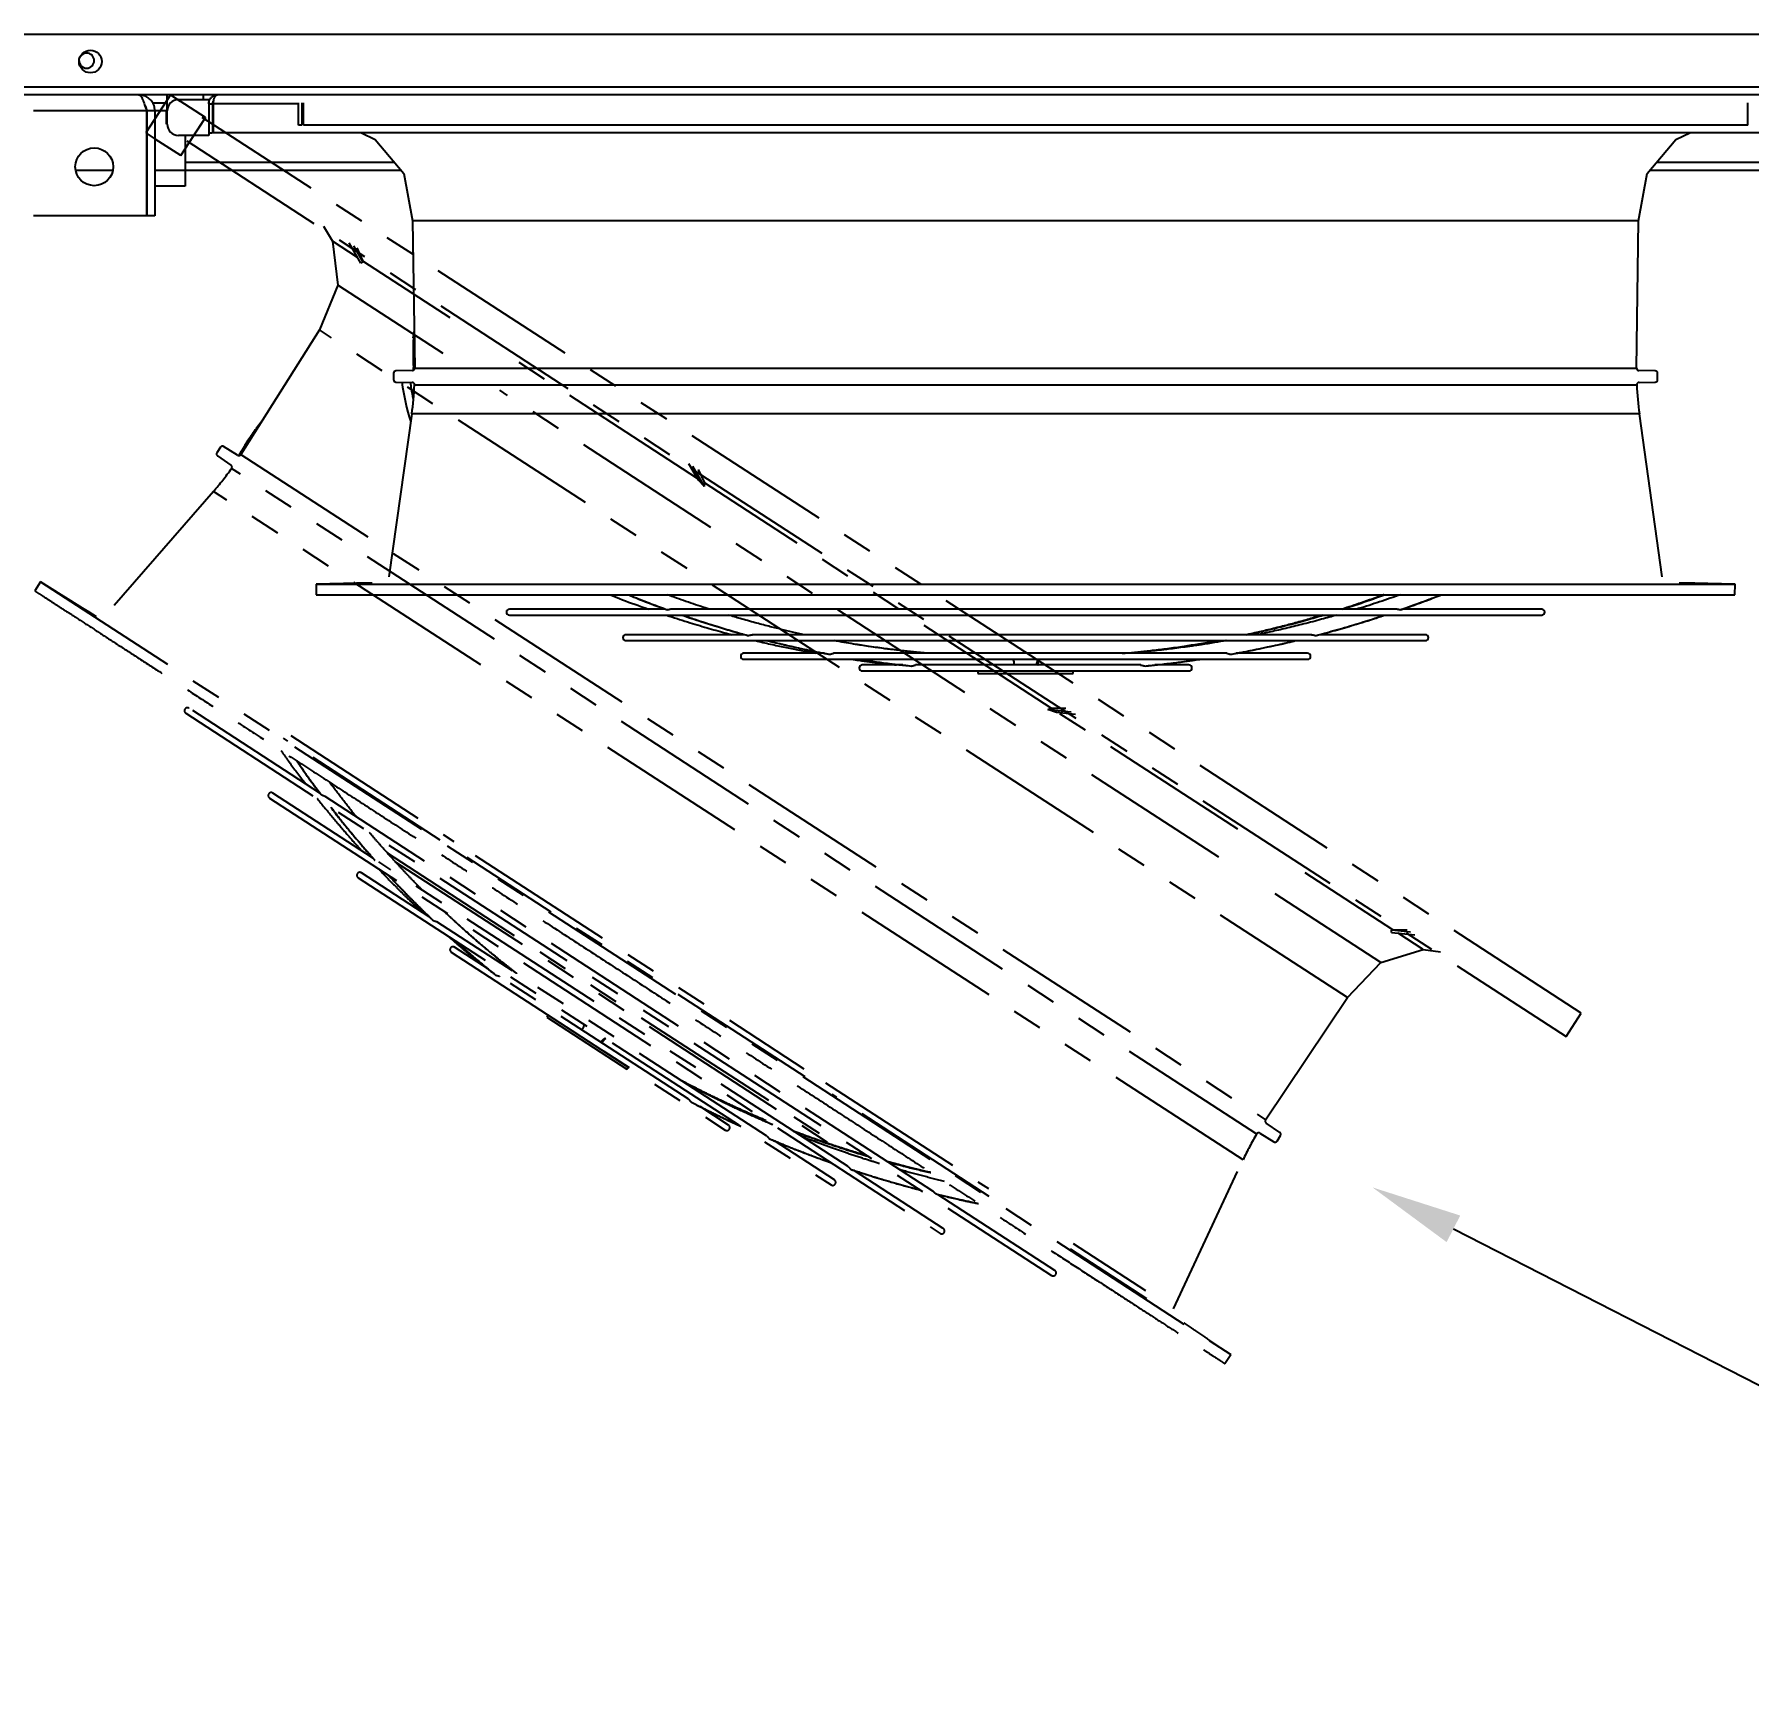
# Model space of a CAD drawing. Header units: inches. Extents: x 547 to 857, y 494 to 690.
# Drawn here: x 688.67 to 716.97, y 592.15 to 619.41 of the extents above; entities that cross this region are included whole.
import ezdxf
from ezdxf import colors
from ezdxf.entities.mleader import LeaderData, LeaderLine
from ezdxf.math import Vec2, Vec3

# ---------------------------------------------------------------- set-up
doc = ezdxf.new("R2010")
doc.units = ezdxf.units.IN
doc.header["$MEASUREMENT"] = 0
doc.linetypes.add('PHANTOM', pattern=[0.5, 0.25, -0.05, 0.05, -0.05, 0.05, -0.05])
doc.layers.add('Hingeable', color=7, linetype='PHANTOM')

msp = doc.modelspace()

# ---------------------------------------------------------------- linework, layer by layer
at = {"linetype": 'Continuous', "lineweight": 25}
for p, q in [((599.235, 619.412), (718.969, 619.412)), ((599.235, 618.545), (718.969, 618.545)), ((718.969, 618.412), (599.235, 618.412)), ((690.8675, 618.1465), (690.8675, 618.412)), ((691.4615, 618.412), (691.4615, 618.334)), ((690.5275, 618.148), (688.6645, 618.148)), ((690.5275, 618.148), (690.5275, 616.412)), ((690.5345, 618.148), (690.5275, 618.148)), ((690.6645, 618.148), (690.5345, 618.148)), ((690.5345, 618.148), (690.5345, 616.412)), ((690.625, 618.282), (690.8675, 618.282)), ((690.6645, 618.148), (690.6645, 616.412)), ((690.8675, 618.148), (690.6645, 618.148)), ((690.858, 618.1465), (690.868, 618.1465)), ((690.858, 617.9275), (690.858, 618.1465)), ((690.868, 617.9275), (690.868, 618.1465)), ((691.0555, 618.334), (691.5555, 618.334)), ((691.5555, 618.334), (691.5555, 618.266)), ((691.5589, 618.287), (691.5555, 618.287)), ((691.5555, 618.266), (691.6185, 618.266)), ((691.5555, 618.266), (691.5555, 617.787)), ((691.6185, 618.266), (691.6185, 617.787)), ((691.6256, 618.154), (691.6185, 618.154)), ((691.6271, 618.287), (691.6216, 618.287)), ((691.6256, 618.266), (691.6256, 617.787)), ((693.0388, 618.266), (691.6256, 618.266)), ((693.0388, 617.912), (693.0388, 618.279)), ((693.0888, 618.279), (693.0888, 617.912)), ((693.1166, 617.912), (693.1166, 618.279)), ((716.961, 617.912), (716.961, 618.279)), ((690.858, 617.9275), (690.868, 617.9275)), ((693.0888, 617.912), (693.0388, 617.912)), ((716.961, 617.912), (693.1166, 617.912)), ((691.5555, 617.74), (691.0555, 617.74)), ((691.1645, 617.74), (691.1645, 617.171)), ((691.5555, 617.787), (691.5555, 617.74)), ((691.5555, 617.787), (691.6185, 617.787)), ((718.602, 617.787), (691.6256, 617.787)), ((694.0748, 617.787), (694.3037, 617.6748)), ((694.3037, 617.6748), (694.7765, 617.1161)), ((715.3011, 617.1161), (715.7739, 617.6748)), ((715.7739, 617.6748), (716.0028, 617.787)), ((694.6251, 617.295), (691.1645, 617.295)), ((718.602, 617.295), (715.4525, 617.295)), ((689.3567, 617.171), (689.9724, 617.171)), ((690.5275, 617.171), (690.5345, 617.171)), ((690.6645, 617.171), (691.1645, 617.171)), ((691.1645, 617.171), (691.1645, 616.907)), ((694.7377, 617.162), (691.1645, 617.162)), ((694.7765, 617.1161), (694.9207, 616.3308)), ((715.1569, 616.3308), (715.3011, 617.1161)), ((718.602, 617.162), (715.3399, 617.162)), ((690.5345, 616.907), (690.5275, 616.907)), ((691.1645, 616.907), (690.6645, 616.907)), ((690.5275, 616.412), (688.6645, 616.412)), ((690.6645, 616.412), (690.5345, 616.412)), ((694.9207, 616.3308), (694.9546, 613.9001)), ((715.1569, 616.3308), (694.9207, 616.3308)), ((715.123, 613.9001), (715.1569, 616.3308)), ((694.9301, 614.4031), (694.9371, 614.4304)), ((694.9475, 614.4031), (694.9301, 614.4031)), ((694.9301, 614.4031), (694.9351, 614.4005)), ((694.9371, 614.4304), (694.9351, 614.4005)), ((694.9351, 614.4005), (694.9476, 614.3965)), ((694.9457, 614.5331), (694.9371, 614.4304)), ((694.9371, 614.4304), (694.9468, 614.4597)), ((694.9159, 613.8601), (694.6444, 613.8554)), ((694.9301, 613.9091), (694.9351, 613.9117)), ((694.9544, 613.9091), (694.9301, 613.9091)), ((694.9301, 613.9091), (694.9371, 613.8818)), ((694.9351, 613.9117), (694.9543, 613.9179)), ((694.9371, 613.8818), (694.9351, 613.9117)), ((694.9371, 613.8818), (694.941, 613.87)), ((694.9371, 613.8818), (694.9381, 613.8675)), ((694.9546, 613.9001), (715.123, 613.9001)), ((715.4332, 613.8554), (715.1617, 613.8601)), ((694.6057, 613.816), (694.6057, 613.7087)), ((694.6444, 613.6693), (694.9121, 613.6647)), ((694.9508, 613.6237), (715.1268, 613.6237)), ((715.1655, 613.6647), (715.4332, 613.6693)), ((715.4719, 613.7087), (715.4719, 613.816)), ((694.9072, 613.144), (694.5295, 610.4568)), ((715.1704, 613.144), (694.9072, 613.144)), ((715.5481, 610.4568), (715.1704, 613.144)), ((693.779, 610.344), (693.3262, 610.3361)), ((693.3262, 610.3361), (693.3293, 610.16)), ((693.3262, 610.3361), (716.7514, 610.3361)), ((715.1982, 610.1575), (715.1982, 610.16)), ((715.2786, 610.1574), (715.2786, 610.16)), ((715.3583, 610.1575), (715.3583, 610.16)), ((715.3676, 610.16), (715.3676, 610.1575)), ((715.4382, 610.1574), (715.4382, 610.16)), ((715.521, 610.16), (715.521, 610.1575)), ((716.7514, 610.3361), (716.2986, 610.344)), ((716.7483, 610.16), (716.7514, 610.3361)), ((699.0894, 609.9209), (696.5176, 609.9209)), ((711.1547, 609.9209), (699.1977, 609.9209)), ((713.56, 609.9209), (711.2643, 609.9209)), ((696.5176, 609.8225), (713.56, 609.8225)), ((700.4023, 609.4996), (698.4402, 609.4996)), ((698.4402, 609.4012), (711.6374, 609.4012)), ((709.7644, 609.4996), (700.527, 609.4996)), ((711.6374, 609.4996), (709.8879, 609.4996)), ((701.719, 609.192), (700.3843, 609.192)), ((700.3843, 609.0936), (709.6933, 609.0936)), ((708.3588, 609.192), (701.8702, 609.192)), ((709.6933, 609.192), (708.5121, 609.192)), ((703.0132, 608.9991), (702.343, 608.9991)), ((702.343, 608.9006), (707.7346, 608.9006)), ((706.9424, 608.9991), (703.2237, 608.9991)), ((704.2514, 608.9002), (704.2514, 608.8608)), ((704.2514, 608.9002), (705.8262, 608.9002)), ((704.2514, 608.8608), (705.8262, 608.8608)), ((705.8262, 608.8608), (705.8262, 608.9002)), ((707.7346, 608.9991), (707.1739, 608.9991))]:
    msp.add_line(p, q, dxfattribs=at)
for centre, radius in [((689.6015, 618.962), 0.1875), ((689.6645, 617.2245), 0.3125)]:
    msp.add_circle(centre, radius, dxfattribs=at)
for centre, radius, start, end in [((689.5395, 618.977), 0.125, 180.56526, 90), ((689.5395, 618.977), 0.125, 90, 152.23366), ((691.0555, 618.1465), 0.1875, 90, 180), ((691.055, 617.9275), 0.1875, 180, 270), ((691.0555, 617.9275), 0.1875, 180, 270), ((698.8203, 614.1561), 3.8929, 176.39995, 183.60005), ((694.6451, 613.816), 0.0394, 91, 180), ((694.9152, 613.8995), 0.0394, 271, 0.79863), ((715.1624, 613.8995), 0.0394, 179.20137, 269), ((715.4325, 613.816), 0.0394, 0, 89), ((694.6451, 613.7087), 0.0394, 180, 269), ((698.3547, 614.1223), 3.639, 187.17806, 197.74353), ((690.0338, 613.8289), 4.9213, 352, 357.61022), ((694.9115, 613.6253), 0.0394, 357.61022, 89), ((715.1661, 613.6253), 0.0394, 91, 182.38978), ((720.0438, 613.8289), 4.9213, 182.38978, 188), ((715.4325, 613.7087), 0.0394, 271, 0), ((696.5176, 609.8717), 0.0492, 90, 270), ((713.56, 609.8717), 0.0492, 270, 90), ((698.4402, 609.4504), 0.0492, 90, 270), ((711.6374, 609.4504), 0.0492, 270, 90), ((700.3843, 609.1428), 0.0492, 90, 270), ((709.6933, 609.1428), 0.0492, 270, 90), ((702.343, 608.9499), 0.0492, 90, 270), ((707.7346, 608.9499), 0.0492, 270, 90)]:
    msp.add_arc(centre, radius, start, end, dxfattribs=at)
for points, knots in [([(690.4005, 618.412), (690.4111, 618.408), (690.4323, 618.4001), (690.464, 618.3391), (690.4957, 618.2518), (690.5169, 618.1826), (690.5275, 618.148)], [0, 0, 0, 0, 0.2499999, 0.5000002, 0.750001, 1, 1, 1, 1]), ([(690.6645, 618.148), (690.662, 618.1759), (690.6568, 618.2316), (690.6168, 618.3064), (690.5583, 618.3648), (690.4841, 618.4043), (690.4288, 618.4094), (690.4005, 618.412)], [0, 0, 0, 0, 0.190777, 0.38166, 0.5768534, 0.7838719, 1, 1, 1, 1]), ([(691.5555, 618.266), (691.557, 618.2816), (691.5599, 618.3128), (691.5824, 618.3542), (691.6144, 618.3858), (691.6549, 618.4076), (691.6854, 618.4105), (691.7015, 618.412)], [0, 0, 0, 0, 0.1911264, 0.3820634, 0.5729979, 0.7736165, 1, 1, 1, 1]), ([(691.7015, 618.412), (691.6898, 618.4093), (691.6704, 618.4048), (691.6448, 618.3743), (691.634, 618.339), (691.6283, 618.301), (691.6265, 618.2781), (691.6256, 618.266)], [0, 0, 0, 0, 0.3002951, 0.4981956, 0.718125, 0.8511697, 1, 1, 1, 1]), ([(690.5345, 618.148), (690.5334, 618.1607), (690.5312, 618.186), (690.5173, 618.217), (690.5048, 618.231), (690.4996, 618.2369)], [0, 0, 0, 0, 0.3672051, 0.7336594, 1, 1, 1, 1]), ([(691.6185, 618.266), (691.6191, 618.2742), (691.6201, 618.2887), (691.6266, 618.3007), (691.6294, 618.3059)], [0, 0, 0, 0, 0.5676216, 1, 1, 1, 1]), ([(694.884, 613.6652), (694.8876, 613.63), (694.8971, 613.5369), (694.9171, 613.4472), (694.9296, 613.3915)], [0, 0, 0, 0, 0.378481, 1, 1, 1, 1]), ([(693.3293, 610.16), (693.3341, 610.16), (693.3438, 610.16), (693.4218, 610.16), (693.5459, 610.16), (693.7202, 610.16), (693.9428, 610.16), (694.2129, 610.16), (694.5293, 610.16), (694.8908, 610.16), (695.2957, 610.16), (695.7424, 610.16), (696.2288, 610.16), (696.753, 610.16), (697.3127, 610.16), (697.9054, 610.16), (698.5287, 610.16), (699.1799, 610.16), (699.8561, 610.16), (700.5546, 610.16), (701.2722, 610.16), (702.006, 610.16), (702.7528, 610.16), (703.5093, 610.16), (704.2724, 610.16), (705.0388, 610.16), (705.8052, 610.16), (706.5683, 610.16), (707.3248, 610.16), (708.0716, 610.16), (708.8054, 610.16), (709.523, 610.16), (710.2215, 610.16), (710.8977, 610.16), (711.5489, 610.16), (712.1722, 610.16), (712.7649, 610.16), (713.3246, 610.16), (713.8488, 610.16), (714.3352, 610.16), (714.7819, 610.16), (715.1868, 610.16), (715.5483, 610.16), (715.8647, 610.16), (716.1348, 610.16), (716.3574, 610.16), (716.5317, 610.16), (716.6558, 610.16), (716.7338, 610.16), (716.7435, 610.16), (716.7483, 610.16)], [0, 0, 0, 0, 0.0208333, 0.0416667, 0.0625, 0.0833333, 0.1041667, 0.125, 0.1458333, 0.1666667, 0.1875, 0.2083334, 0.2291667, 0.25, 0.2708334, 0.2916666, 0.3125, 0.3333333, 0.3541667, 0.375, 0.3958333, 0.4166666, 0.4375001, 0.4583333, 0.4791667, 0.5, 0.5208333, 0.5416667, 0.5625, 0.5833334, 0.6041667, 0.625, 0.6458334, 0.6666667, 0.6875, 0.7083334, 0.7291667, 0.75, 0.7708333, 0.7916667, 0.8125, 0.8333333, 0.8541667, 0.875, 0.8958333, 0.9166667, 0.9375, 0.9583333, 0.9791667, 1, 1, 1, 1]), ([(694.2514, 610.3523), (694.2479, 610.3522), (694.2408, 610.3521), (694.1868, 610.3511), (694.1097, 610.3498), (694.0173, 610.3481), (693.9239, 610.3465), (693.845, 610.3452), (693.7897, 610.3442), (693.7826, 610.3441), (693.779, 610.344)], [0, 0, 0, 0, 0.1247936, 0.2486431, 0.3721439, 0.4969371, 0.6227234, 0.7484945, 0.8742541, 1, 1, 1, 1]), ([(698.1724, 610.16), (698.2272, 610.1384), (698.414, 610.0646), (698.6297, 609.9853), (698.791, 609.9304), (698.8188, 609.9209)], [0, 0, 0, 0, 0.2551692, 0.8714274, 1, 1, 1, 1]), ([(698.4754, 610.16), (698.5393, 610.1337), (698.7311, 610.0547), (698.9425, 609.9738), (699.0904, 609.9214), (699.1091, 609.9148)], [0, 0, 0, 0, 0.3037805, 0.9120454, 1, 1, 1, 1]), ([(698.4854, 610.16), (698.5168, 610.1469), (698.641, 610.0951), (698.856, 610.0117), (699.04, 609.9436), (699.1304, 609.9101)], [0, 0, 0, 0, 0.14679443, 0.58056216, 1, 1, 1, 1]), ([(699.8185, 609.9209), (699.795, 609.9283), (699.666, 609.9688), (699.4344, 610.0474), (699.2269, 610.1228), (699.1243, 610.16)], [0, 0, 0, 0, 0.1009147, 0.5551046, 1, 1, 1, 1]), ([(710.9536, 610.16), (710.9469, 610.1575), (710.8234, 610.1104), (710.5925, 610.0311), (710.3681, 609.9542), (710.2608, 609.9209), (710.2608, 609.9209)], [0, 0, 0, 0, 0.02917, 0.5376936, 0.9996799, 1, 1, 1, 1]), ([(710.2653, 609.9209), (710.318, 609.9375), (710.5073, 609.9971), (710.7392, 610.0766), (710.9177, 610.1438), (710.9607, 610.16)], [0, 0, 0, 0, 0.22608012, 0.81324801, 1, 1, 1, 1]), ([(711.2305, 610.16), (711.114, 610.1198), (710.8827, 610.0398), (710.6405, 609.9614), (710.5147, 609.9239), (710.5046, 609.9209)], [0, 0, 0, 0, 0.48265126, 0.95842975, 1, 1, 1, 1]), ([(711.2216, 609.9101), (711.3427, 609.9528), (711.5686, 610.0325), (711.793, 610.1196), (711.8972, 610.16)], [0, 0, 0, 0, 0.5359077, 1, 1, 1, 1]), ([(711.2413, 609.9142), (711.3809, 609.9633), (711.6027, 610.0413), (711.8228, 610.1279), (711.9043, 610.16)], [0, 0, 0, 0, 0.6294566, 1, 1, 1, 1]), ([(716.2986, 610.344), (716.295, 610.3441), (716.2879, 610.3442), (716.2326, 610.3452), (716.1536, 610.3465), (716.0603, 610.3481), (715.9679, 610.3498), (715.8908, 610.3511), (715.8368, 610.3521), (715.8297, 610.3522), (715.8262, 610.3523)], [0, 0, 0, 0, 0.1257622, 0.2515333, 0.3773205, 0.5031129, 0.6277714, 0.7512091, 0.875094, 1, 1, 1, 1]), ([(699.1304, 609.9101), (699.1245, 609.9104), (699.1155, 609.9109), (699.1107, 609.9137), (699.1091, 609.9147)], [0, 0, 0, 0, 0.6572272, 1, 1, 1, 1]), ([(699.1991, 609.9208), (699.1985, 609.9208), (699.194, 609.9211), (699.1843, 609.9198), (699.1686, 609.9162), (699.1496, 609.9114), (699.1372, 609.9105), (699.1304, 609.9101)], [0, 0, 0, 0, 0.02775, 0.2009137, 0.3724469, 0.6544216, 1, 1, 1, 1]), ([(711.2216, 609.9101), (711.2155, 609.9105), (711.2042, 609.9112), (711.1858, 609.9159), (711.1696, 609.9196), (711.1576, 609.9214), (711.1518, 609.9206), (711.1499, 609.9203)], [0, 0, 0, 0, 0.3034773, 0.566962, 0.7484022, 0.9157715, 1, 1, 1, 1]), ([(711.2412, 609.9145), (711.2401, 609.9137), (711.2362, 609.911), (711.2277, 609.9105), (711.2216, 609.9101)], [0, 0, 0, 0, 0.2791152, 1, 1, 1, 1]), ([(699.1064, 609.8225), (699.1076, 609.8221), (699.2247, 609.782), (699.449, 609.7121), (699.7704, 609.6156), (700.0155, 609.5461), (700.1541, 609.5101), (700.1942, 609.4996)], [0, 0, 0, 0, 0.0033163, 0.3252534, 0.6200059, 0.8899545, 1, 1, 1, 1]), ([(699.3687, 609.8225), (699.3819, 609.8178), (699.5027, 609.7747), (699.7194, 609.7042), (700.0093, 609.6134), (700.2442, 609.5441), (700.3837, 609.5057), (700.4367, 609.4912)], [0, 0, 0, 0, 0.0373277, 0.3415904, 0.6100747, 0.8518795, 1, 1, 1, 1]), ([(699.3806, 609.8225), (699.4457, 609.7997), (699.6319, 609.7343), (699.9079, 609.6469), (700.2017, 609.5582), (700.374, 609.5101), (700.4572, 609.4869)], [0, 0, 0, 0, 0.1823606, 0.5219938, 0.7693971, 1, 1, 1, 1]), ([(701.3874, 609.4996), (701.322, 609.5138), (701.1939, 609.5417), (700.9976, 609.5882), (700.7917, 609.6393), (700.566, 609.6987), (700.3451, 609.7598), (700.1992, 609.8035), (700.1357, 609.8225)], [0, 0, 0, 0, 0.1559953, 0.3057262, 0.4694356, 0.6487841, 0.8468714, 1, 1, 1, 1]), ([(709.9427, 609.8225), (709.8688, 609.8005), (709.7183, 609.7559), (709.4978, 609.6951), (709.2701, 609.6353), (709.0468, 609.5801), (708.8497, 609.5341), (708.7339, 609.509), (708.6905, 609.4996)], [0, 0, 0, 0, 0.17790142, 0.36237281, 0.52920155, 0.72385137, 0.89658553, 1, 1, 1, 1]), ([(708.6916, 609.4996), (708.7264, 609.5069), (708.8531, 609.5335), (709.0784, 609.5865), (709.3759, 609.6607), (709.6685, 609.7393), (709.8617, 609.7967), (709.9484, 609.8225)], [0, 0, 0, 0, 0.0826391, 0.3009, 0.5364815, 0.79198, 1, 1, 1, 1]), ([(710.1724, 609.8225), (710.0902, 609.7991), (709.9107, 609.7482), (709.6415, 609.6781), (709.3722, 609.6119), (709.1241, 609.5551), (708.9568, 609.5185), (708.8719, 609.5013), (708.8633, 609.4996)], [0, 0, 0, 0, 0.1894129, 0.413164, 0.6178386, 0.8064082, 0.9804163, 1, 1, 1, 1]), ([(709.8332, 609.4869), (709.945, 609.5169), (710.1788, 609.5796), (710.5147, 609.679), (710.779, 609.7611), (710.9214, 609.809), (710.9614, 609.8225)], [0, 0, 0, 0, 0.2960221, 0.6190564, 0.8929449, 1, 1, 1, 1]), ([(709.8522, 609.4908), (709.8568, 609.492), (709.9555, 609.5172), (710.1566, 609.5729), (710.4763, 609.6653), (710.7497, 609.749), (710.9201, 609.8064), (710.9678, 609.8225)], [0, 0, 0, 0, 0.012489, 0.2638136, 0.5389367, 0.8710184, 1, 1, 1, 1]), ([(700.4366, 609.4909), (700.4366, 609.4908), (700.4396, 609.4885), (700.4479, 609.4871), (700.4558, 609.4869), (700.4572, 609.4869)], [0, 0, 0, 0, 0.0124025, 0.8343247, 1, 1, 1, 1]), ([(700.4572, 609.4869), (700.4635, 609.4873), (700.4753, 609.4881), (700.4938, 609.4931), (700.5093, 609.4974), (700.5196, 609.4993), (700.5268, 609.4998), (700.5299, 609.4993), (700.5316, 609.499)], [0, 0, 0, 0, 0.292607, 0.5470097, 0.7222793, 0.8555869, 0.9202686, 1, 1, 1, 1]), ([(700.5827, 609.4012), (700.6016, 609.3965), (700.7036, 609.3713), (700.8828, 609.3308), (701.1141, 609.2806), (701.341, 609.2344), (701.4911, 609.2066), (701.57, 609.192)], [0, 0, 0, 0, 0.0577954, 0.3112715, 0.5451845, 0.7611209, 1, 1, 1, 1]), ([(700.7781, 609.4012), (700.8415, 609.3853), (700.9779, 609.351), (701.1794, 609.3044), (701.3751, 609.2614), (701.549, 609.2254), (701.6816, 609.1991), (701.7567, 609.1851), (701.7805, 609.1807)], [0, 0, 0, 0, 0.1903686, 0.4093739, 0.6037593, 0.7761169, 0.9288109, 1, 1, 1, 1]), ([(700.7821, 609.4012), (700.7837, 609.4008), (700.8713, 609.3778), (701.0399, 609.3377), (701.2953, 609.279), (701.5464, 609.2257), (701.717, 609.193), (701.7988, 609.1773)], [0, 0, 0, 0, 0.0047443, 0.2597377, 0.4981117, 0.7590951, 1, 1, 1, 1]), ([(703.4281, 609.192), (703.3727, 609.1968), (703.2409, 609.2083), (703.0371, 609.2296), (702.8224, 609.2548), (702.626, 609.2804), (702.4633, 609.3036), (702.3227, 609.325), (702.1895, 609.3463), (702.0388, 609.3716), (701.9323, 609.391), (701.8763, 609.4012)], [0, 0, 0, 0, 0.106827, 0.2538652, 0.393264, 0.5213065, 0.6332717, 0.7078537, 0.7934049, 0.8912396, 1, 1, 1, 1]), ([(703.4461, 609.192), (703.4108, 609.1949), (703.3082, 609.2032), (703.1311, 609.2207), (702.9066, 609.2452), (702.6568, 609.2766), (702.4018, 609.3125), (702.23, 609.3403), (702.1504, 609.3531)], [0, 0, 0, 0, 0.0816516, 0.2369362, 0.4093109, 0.6011102, 0.8152531, 1, 1, 1, 1]), ([(706.6315, 609.192), (706.6668, 609.1949), (706.7694, 609.2032), (706.9465, 609.2207), (707.171, 609.2452), (707.4208, 609.2765), (707.6763, 609.3127), (707.9365, 609.3543), (708.1075, 609.3831), (708.1983, 609.4006), (708.2016, 609.4012)], [0, 0, 0, 0, 0.0673434, 0.1954166, 0.3375852, 0.4957744, 0.6723918, 0.8258233, 0.9936812, 1, 1, 1, 1]), ([(708.3455, 609.4012), (708.3062, 609.3941), (708.177, 609.371), (707.9653, 609.3376), (707.6979, 609.2986), (707.4355, 609.2646), (707.179, 609.2352), (706.9486, 609.2124), (706.7947, 609.1985), (706.7172, 609.1926), (706.7085, 609.192)], [0, 0, 0, 0, 0.0722352, 0.2376766, 0.3887453, 0.5628004, 0.7185449, 0.858352, 0.9841316, 1, 1, 1, 1]), ([(708.3491, 609.4012), (708.2859, 609.3901), (708.1491, 609.3661), (707.9456, 609.3341), (707.7453, 609.3047), (707.564, 609.2802), (707.3996, 609.2596), (707.2502, 609.2423), (707.0841, 609.2244), (706.9113, 609.2074), (706.7835, 609.1967), (706.7271, 609.192)], [0, 0, 0, 0, 0.1173272, 0.2537855, 0.3769388, 0.488294, 0.589206, 0.680874, 0.7643265, 0.89598, 1, 1, 1, 1]), ([(708.4292, 609.1773), (708.5395, 609.1976), (708.7718, 609.2404), (709.1081, 609.3117), (709.352, 609.3663), (709.4738, 609.3968), (709.4915, 609.4012)], [0, 0, 0, 0, 0.3104915, 0.6542957, 0.9499074, 1, 1, 1, 1]), ([(708.4632, 609.1837), (708.4649, 609.184), (708.5586, 609.2002), (708.7167, 609.2309), (708.9423, 609.2762), (709.1503, 609.3209), (709.3361, 609.3627), (709.4524, 609.3909), (709.4947, 609.4012)], [0, 0, 0, 0, 0.004831, 0.2716588, 0.4588827, 0.6602288, 0.8767876, 1, 1, 1, 1]), ([(709.7596, 609.4989), (709.7609, 609.4992), (709.7626, 609.4996), (709.7683, 609.4996), (709.7769, 609.4986), (709.7915, 609.495), (709.8098, 609.4897), (709.824, 609.4871), (709.8319, 609.4869), (709.8332, 609.4869)], [0, 0, 0, 0, 0.0626154, 0.080825, 0.2284319, 0.3747427, 0.6034082, 0.9334816, 1, 1, 1, 1]), ([(709.8332, 609.4869), (709.8389, 609.4872), (709.8468, 609.4877), (709.8509, 609.4904), (709.852, 609.4912)], [0, 0, 0, 0, 0.7202603, 1, 1, 1, 1]), ([(701.7807, 609.1811), (701.7832, 609.1799), (701.7881, 609.1776), (701.7954, 609.1774), (701.7988, 609.1773)], [0, 0, 0, 0, 0.5217556, 1, 1, 1, 1]), ([(701.7988, 609.1773), (701.8051, 609.1777), (701.8169, 609.1786), (701.8352, 609.184), (701.8507, 609.1888), (701.8618, 609.1914), (701.8696, 609.1923), (701.8729, 609.1917), (701.8742, 609.1914)], [0, 0, 0, 0, 0.2854407, 0.5338095, 0.7052372, 0.8376962, 0.9321115, 1, 1, 1, 1]), ([(702.165, 609.0936), (702.204, 609.0877), (702.3037, 609.0729), (702.4587, 609.052), (702.6249, 609.031), (702.7731, 609.0136), (702.8661, 609.0037), (702.909, 608.9991)], [0, 0, 0, 0, 0.1574629, 0.4029133, 0.6253461, 0.8273997, 1, 1, 1, 1]), ([(702.2898, 609.0936), (702.3324, 609.0868), (702.4559, 609.0672), (702.6657, 609.0384), (702.9101, 609.0076), (703.0735, 608.9904), (703.1507, 608.9822)], [0, 0, 0, 0, 0.148459, 0.4313257, 0.7313798, 1, 1, 1, 1]), ([(702.2953, 609.0936), (702.3351, 609.0871), (702.515, 609.0579), (702.7946, 609.0212), (703.0346, 608.9965), (703.1339, 608.9863)], [0, 0, 0, 0, 0.1425303, 0.645365, 1, 1, 1, 1]), ([(704.8504, 608.9991), (704.8513, 609.01), (704.8533, 609.0341), (704.8463, 609.068), (704.8359, 609.086), (704.8314, 609.0936)], [0, 0, 0, 0, 0.3232509, 0.7134492, 1, 1, 1, 1]), ([(705.2272, 608.9991), (705.2263, 609.01), (705.2243, 609.0341), (705.2313, 609.068), (705.2417, 609.086), (705.2462, 609.0936)], [0, 0, 0, 0, 0.3232497, 0.7134487, 1, 1, 1, 1]), ([(705.2619, 609.0936), (705.2592, 609.0895), (705.2501, 609.0759), (705.2431, 609.0447), (705.2399, 609.0155), (705.2431, 609.001), (705.2435, 608.9991)], [0, 0, 0, 0, 0.16533729, 0.55364192, 0.94181843, 1, 1, 1, 1]), ([(707.0145, 608.9822), (707.0825, 608.989), (707.2251, 609.0034), (707.4496, 609.0293), (707.6765, 609.0587), (707.8352, 609.0806), (707.9119, 609.0925), (707.9185, 609.0936)], [0, 0, 0, 0, 0.2252491, 0.4725727, 0.7448135, 0.9783224, 1, 1, 1, 1]), ([(707.0307, 608.9854), (707.0739, 608.9895), (707.1627, 608.9981), (707.3017, 609.0134), (707.4527, 609.031), (707.6189, 609.052), (707.7739, 609.0729), (707.8736, 609.0877), (707.9126, 609.0936)], [0, 0, 0, 0, 0.14654768, 0.30178075, 0.47228808, 0.65999293, 0.86712149, 1, 1, 1, 1]), ([(708.3565, 609.1917), (708.3573, 609.1918), (708.3611, 609.1923), (708.3699, 609.1909), (708.3831, 609.1875), (708.4002, 609.1819), (708.4162, 609.1779), (708.4258, 609.1774), (708.4292, 609.1773)], [0, 0, 0, 0, 0.038343, 0.1789577, 0.3183945, 0.5249472, 0.8280535, 1, 1, 1, 1]), ([(708.4292, 609.1773), (708.435, 609.1775), (708.4423, 609.1779), (708.4462, 609.1806), (708.447, 609.1811)], [0, 0, 0, 0, 0.7937388, 1, 1, 1, 1]), ([(703.1507, 608.9822), (703.157, 608.9827), (703.1688, 608.9836), (703.187, 608.9894), (703.2024, 608.9948), (703.2143, 608.9981), (703.2223, 608.9995), (703.2253, 608.9989), (703.2261, 608.9987)], [0, 0, 0, 0, 0.28347557, 0.53094151, 0.70246405, 0.83507072, 0.96055143, 1, 1, 1, 1]), ([(704.6603, 608.9006), (704.6749, 608.9005), (704.7104, 608.9003), (704.7459, 608.9002), (704.7668, 608.9002)], [0, 0, 0, 0, 0.4110875, 1, 1, 1, 1]), ([(705.3234, 608.9002), (705.3418, 608.9002), (705.3806, 608.9003), (705.4197, 608.9005), (705.4401, 608.9006), (705.4402, 608.9006)], [0, 0, 0, 0, 0.4736372, 0.9975737, 1, 1, 1, 1]), ([(706.9376, 608.9985), (706.9379, 608.9986), (706.939, 608.9991), (706.9439, 608.9991), (706.9521, 608.9982), (706.9645, 608.9946), (706.9802, 608.9891), (706.9979, 608.9834), (707.009, 608.9826), (707.0145, 608.9822)], [0, 0, 0, 0, 0.0165709, 0.0751265, 0.1995839, 0.3231784, 0.4968868, 0.7489432, 1, 1, 1, 1])]:
    msp.add_open_spline(points, degree=3, knots=knots, dxfattribs=at)
at = {"layer": 'Hingeable', "linetype": 'PHANTOM', "ltscale": 10}
for p, q in [((690.923, 618.412), (690.5156, 617.7847)), ((690.923, 618.412), (691.0802, 618.3099)), ((691.4995, 618.0376), (691.0802, 618.3099)), ((691.0922, 617.4102), (691.4995, 618.0376)), ((691.4995, 618.0376), (691.2484, 617.6509)), ((714.2107, 603.2528), (691.4441, 618.0376)), ((690.5156, 617.7847), (690.6728, 617.6826)), ((691.0922, 617.4102), (690.6728, 617.6826)), ((691.193, 617.6509), (713.9596, 602.8661)), ((693.4464, 616.2435), (693.5954, 615.9945)), ((693.5954, 615.9945), (693.6877, 615.2685)), ((694.0103, 615.725), (693.5954, 615.9945)), ((694.0634, 615.6322), (693.8717, 615.9674)), ((693.9417, 615.9219), (694.0985, 615.6477)), ((693.9979, 615.8854), (694.0983, 615.6679)), ((694.0985, 615.6477), (694.0634, 615.6322)), ((695.5418, 614.7305), (694.0983, 615.6679)), ((694.0985, 615.6477), (694.0983, 615.6679)), ((693.6877, 615.2685), (693.3808, 614.5313)), ((695.4268, 614.1391), (693.6877, 615.2685)), ((693.3808, 614.5313), (692.0853, 612.4743)), ((710.3524, 603.5099), (693.3808, 614.5313)), ((699.6137, 612.0861), (696.6561, 614.0068)), ((708.2303, 605.8243), (696.3583, 613.5341)), ((692.4227, 613.01), (692.3596, 612.9286)), ((692.3388, 612.9095), (692.3596, 612.9286)), ((692.3535, 612.9), (692.3388, 612.9095)), ((692.3388, 612.9095), (692.3416, 612.9046)), ((692.3596, 612.9286), (692.3416, 612.9046)), ((692.3416, 612.9046), (692.3499, 612.8944)), ((692.3596, 612.9286), (692.3836, 612.9479)), ((691.747, 612.5938), (691.6886, 612.5038)), ((691.6996, 612.4497), (691.9216, 612.3)), ((692.0312, 612.4619), (691.8009, 612.6057)), ((692.0607, 612.4684), (692.0538, 612.4559)), ((692.0607, 612.4684), (692.0576, 612.4564)), ((692.0697, 612.4952), (692.0607, 612.4684)), ((692.0607, 612.4684), (692.0753, 612.4946)), ((692.0901, 612.4819), (692.0697, 612.4952)), ((692.0697, 612.4952), (692.0753, 612.4946)), ((692.0753, 612.4946), (692.0948, 612.4893)), ((692.0853, 612.4743), (709.0001, 601.4897)), ((708.8527, 601.2559), (691.9317, 612.2445)), ((699.4751, 612.3284), (699.6319, 612.0543)), ((699.7368, 611.9478), (699.5452, 612.283)), ((699.6347, 612.2248), (699.736, 612.0067)), ((691.6338, 611.866), (689.8535, 609.818)), ((708.628, 600.8298), (691.6338, 611.866)), ((699.7368, 611.9478), (699.6319, 612.0543)), ((705.4611, 608.2888), (699.736, 612.0067)), ((699.7368, 611.9478), (699.736, 612.0067)), ((688.7786, 610.3722), (688.6853, 610.2228)), ((689.1627, 610.1322), (688.7786, 610.3722)), ((688.7786, 610.3722), (708.4247, 597.6139)), ((689.5634, 609.8818), (689.5634, 609.8819)), ((689.7018, 609.7953), (689.5634, 609.8818)), ((691.1754, 608.2032), (705.4684, 598.9213)), ((693.386, 606.8851), (691.229, 608.2858)), ((705.407, 608.2656), (705.4611, 608.2888)), ((705.407, 608.2656), (705.7911, 608.2268)), ((705.547, 608.213), (705.407, 608.2656)), ((705.4611, 608.2888), (705.7015, 608.285)), ((705.8612, 608.1813), (705.547, 608.213)), ((708.5411, 606.2886), (705.5834, 608.2093)), ((695.3772, 606.1097), (692.788, 607.7911)), ((692.9085, 607.8341), (695.5982, 606.0874)), ((692.5584, 606.8028), (703.6265, 599.6151)), ((694.2576, 605.8167), (692.612, 606.8853)), ((703.5047, 600.3139), (693.4768, 606.8261)), ((702.1093, 600.7177), (694.3621, 605.7488)), ((694.5019, 605.897), (702.0081, 601.0224)), ((694.6338, 605.7517), (701.8221, 601.0835)), ((701.401, 602.1978), (695.823, 605.8202)), ((695.9548, 605.8558), (701.3799, 602.3327)), ((694.0213, 605.486), (701.8285, 600.4159)), ((695.1943, 604.8416), (694.0749, 605.5685)), ((711.0988, 604.6276), (709.6553, 605.565)), ((710.901, 604.09), (709.1604, 605.2203)), ((700.7629, 601.2253), (695.3211, 604.7592)), ((711.0804, 604.6196), (711.0988, 604.6276)), ((711.0804, 604.5812), (711.0804, 604.6196)), ((711.3945, 604.5879), (711.0804, 604.6196)), ((711.0804, 604.5812), (711.4646, 604.5424)), ((711.0988, 604.6276), (711.3384, 604.6244)), ((711.6017, 604.301), (711.1869, 604.5704)), ((695.559, 604.2574), (700.0807, 601.3209)), ((696.1746, 603.9749), (695.6126, 604.3399)), ((710.901, 604.09), (711.6017, 604.301)), ((711.6017, 604.301), (711.8899, 604.2662)), ((710.3524, 603.5099), (710.901, 604.09)), ((699.4699, 601.8349), (696.3511, 603.8603)), ((709.0001, 601.4897), (710.3524, 603.5099)), ((697.1592, 603.2176), (697.1378, 603.1846)), ((697.1378, 603.1846), (698.4585, 602.3269)), ((697.1592, 603.2176), (698.48, 602.3599)), ((713.9596, 602.8661), (714.2107, 603.2528)), ((698.4585, 602.3269), (698.48, 602.3599)), ((701.7365, 602.1011), (704.4262, 600.3544)), ((700.1343, 601.4035), (699.6641, 601.7088)), ((704.436, 600.2268), (701.8468, 601.9083)), ((709.2359, 601.2834), (709.0108, 601.4352)), ((701.8821, 600.4984), (700.8915, 601.1418)), ((708.9074, 601.2692), (709.1345, 601.1273)), ((709.1884, 601.1393), (709.2469, 601.2293)), ((707.4812, 598.3705), (708.628, 600.8298)), ((703.6801, 599.6976), (702.2128, 600.6505)), ((705.522, 599.0038), (703.5966, 600.2542)), ((705.8224, 599.4477), (707.0186, 598.6709)), ((707.0392, 598.5363), (705.7803, 599.3538)), ((708.4247, 597.6139), (708.0493, 597.8671)), ((708.3261, 597.4678), (708.4247, 597.6139))]:
    msp.add_line(p, q, dxfattribs=at)
for centre, radius, start, end in [((695.4648, 610.5849), 3.8904, 143.39765, 150.60235), ((691.7216, 612.4823), 0.0394, 147, 236), ((691.7801, 612.5724), 0.0394, 58, 147), ((692.052, 612.4953), 0.0394, 238, 327.79863), ((687.9197, 615.0946), 4.9213, 319, 324.61022), ((691.8996, 612.2673), 0.0394, 324.61022, 56), ((691.2022, 608.2445), 0.0492, 57, 237), ((692.5852, 606.844), 0.0492, 57, 237), ((694.0481, 605.5272), 0.0492, 57, 237), ((695.5858, 604.2986), 0.0492, 57, 237), ((700.1075, 601.3622), 0.0492, 237, 57), ((709.0328, 601.4678), 0.0394, 146.20137, 236), ((713.0882, 598.75), 4.9213, 149.38978, 155), ((708.8866, 601.2358), 0.0394, 58, 149.38978), ((709.1554, 601.1607), 0.0394, 238, 327), ((709.2138, 601.2507), 0.0394, 327, 56), ((701.8553, 600.4572), 0.0492, 237, 57), ((703.6533, 599.6564), 0.0492, 237, 57), ((705.4952, 598.9626), 0.0492, 237, 57)]:
    msp.add_arc(centre, radius, start, end, dxfattribs=at)
for points, knots in [([(688.6853, 610.2228), (688.6894, 610.2202), (688.6975, 610.2149), (688.7629, 610.1724), (688.867, 610.1048), (689.0132, 610.0099), (689.1998, 609.8887), (689.4264, 609.7416), (689.6918, 609.5692), (689.9949, 609.3723), (690.3345, 609.1518), (690.7091, 608.9086), (691.1171, 608.6436), (691.5567, 608.3581), (692.0261, 608.0533), (692.5232, 607.7305), (693.0459, 607.391), (693.592, 607.0364), (694.1592, 606.668), (694.7449, 606.2876), (695.3468, 605.8968), (695.9622, 605.4971), (696.5885, 605.0904), (697.223, 604.6784), (697.863, 604.2628), (698.5057, 603.8454), (699.1485, 603.428), (699.7885, 603.0123), (700.423, 602.6003), (701.0493, 602.1936), (701.6647, 601.7939), (702.2665, 601.4031), (702.8523, 601.0227), (703.4195, 600.6543), (703.9656, 600.2997), (704.4883, 599.9602), (704.9854, 599.6374), (705.4548, 599.3326), (705.8944, 599.0471), (706.3024, 598.7822), (706.677, 598.5389), (707.0166, 598.3184), (707.3197, 598.1215), (707.5851, 597.9491), (707.8117, 597.802), (707.9983, 597.6808), (708.1445, 597.5859), (708.2486, 597.5183), (708.314, 597.4758), (708.3221, 597.4705), (708.3262, 597.4679)], [0, 0, 0, 0, 0.02083334, 0.04166665, 0.06249997, 0.08333332, 0.10416663, 0.12499998, 0.1458333, 0.16666669, 0.18749998, 0.20833335, 0.22916666, 0.24999995, 0.27083329, 0.29166665, 0.31250002, 0.33333331, 0.35416667, 0.37499999, 0.39583334, 0.41666668, 0.4375, 0.45833334, 0.47916665, 0.5, 0.52083334, 0.54166666, 0.5625, 0.58333334, 0.60416666, 0.62500002, 0.64583334, 0.66666668, 0.6875, 0.70833335, 0.72916668, 0.75000002, 0.77083336, 0.79166666, 0.81250002, 0.83333333, 0.8541667, 0.87500003, 0.89583337, 0.91666668, 0.93750003, 0.95833334, 0.97916666, 1, 1, 1, 1]), ([(689.5634, 609.8818), (689.5604, 609.8837), (689.5544, 609.8874), (689.5086, 609.916), (689.4432, 609.9569), (689.3648, 610.0059), (689.2856, 610.0554), (689.2187, 610.0972), (689.1718, 610.1265), (689.1657, 610.1303), (689.1627, 610.1322)], [0, 0, 0, 0, 0.124793, 0.2486412, 0.372144, 0.4969405, 0.6227237, 0.7484979, 0.8742535, 1, 1, 1, 1]), ([(692.7471, 607.585), (692.7812, 607.5371), (692.8977, 607.3734), (693.0354, 607.1895), (693.1408, 607.0556), (693.159, 607.0324)], [0, 0, 0, 0, 0.2551664, 0.8714287, 1, 1, 1, 1]), ([(693.0012, 607.4201), (693.0404, 607.3632), (693.1583, 607.1925), (693.2915, 607.0094), (693.387, 606.8849), (693.3991, 606.8692)], [0, 0, 0, 0, 0.3037793, 0.9120473, 1, 1, 1, 1]), ([(693.0096, 607.4146), (693.0288, 607.3865), (693.1047, 607.2754), (693.2396, 607.0884), (693.3568, 606.931), (693.4144, 606.8537)], [0, 0, 0, 0, 0.1467956, 0.5805626, 1, 1, 1, 1]), ([(693.9974, 606.488), (693.9817, 606.5069), (693.8956, 606.6112), (693.7442, 606.8033), (693.6112, 606.9795), (693.5454, 607.0666)], [0, 0, 0, 0, 0.1009136, 0.5551037, 1, 1, 1, 1]), ([(694.1848, 606.8781), (694.1817, 606.8796), (694.1754, 606.8825), (694.1296, 606.9102), (694.0636, 606.9513), (693.9849, 607.0011), (693.9063, 607.0515), (693.8405, 607.0945), (693.7947, 607.125), (693.7891, 607.1297), (693.7864, 607.132)], [0, 0, 0, 0, 0.1225769, 0.2469235, 0.3724523, 0.4979684, 0.6234718, 0.7489704, 0.8744763, 1, 1, 1, 1]), ([(693.3466, 606.7933), (693.3474, 606.7923), (693.4237, 606.6949), (693.5738, 606.5141), (693.7907, 606.2581), (693.9585, 606.0664), (694.055, 605.9607), (694.083, 605.9301)], [0, 0, 0, 0, 0.0033165, 0.3252528, 0.6200064, 0.8899547, 1, 1, 1, 1]), ([(693.4144, 606.8537), (693.4096, 606.8572), (693.4024, 606.8625), (693.3999, 606.8674), (693.399, 606.8691)], [0, 0, 0, 0, 0.6572403, 1, 1, 1, 1]), ([(693.4778, 606.8253), (693.4773, 606.8256), (693.4737, 606.8283), (693.4649, 606.8324), (693.4498, 606.838), (693.4312, 606.8443), (693.4204, 606.8503), (693.4144, 606.8537)], [0, 0, 0, 0, 0.0277298, 0.2009505, 0.372449, 0.6544292, 1, 1, 1, 1]), ([(693.5666, 606.6504), (693.5751, 606.6393), (693.6529, 606.5374), (693.7963, 606.3602), (693.9899, 606.1262), (694.1492, 605.9401), (694.2453, 605.832), (694.2818, 605.7909)], [0, 0, 0, 0, 0.0373273, 0.3415886, 0.6100757, 0.8518783, 1, 1, 1, 1]), ([(693.5766, 606.6439), (693.6187, 606.5893), (693.7393, 606.4331), (693.9231, 606.2095), (694.1213, 605.9751), (694.2396, 605.8409), (694.2966, 605.7761)], [0, 0, 0, 0, 0.1823626, 0.5219958, 0.7693976, 1, 1, 1, 1]), ([(695.0837, 605.2802), (695.0367, 605.3277), (694.9444, 605.4209), (694.8051, 605.5668), (694.6602, 605.7218), (694.5033, 605.8945), (694.3513, 606.0661), (694.2527, 606.1821), (694.2098, 606.2327)], [0, 0, 0, 0, 0.1559954, 0.3057264, 0.4694362, 0.6487842, 0.846871, 1, 1, 1, 1]), ([(694.2815, 605.7907), (694.2815, 605.7906), (694.2828, 605.787), (694.289, 605.7813), (694.2955, 605.7769), (694.2966, 605.7761)], [0, 0, 0, 0, 0.01232623, 0.83434404, 1, 1, 1, 1]), ([(694.3552, 605.6359), (694.3686, 605.6217), (694.4404, 605.545), (694.5686, 605.4134), (694.7353, 605.2454), (694.9004, 605.083), (695.0111, 604.9779), (695.0693, 604.9227)], [0, 0, 0, 0, 0.0577951, 0.311271, 0.545185, 0.7611207, 1, 1, 1, 1]), ([(694.5191, 605.5295), (694.5636, 605.4816), (694.6593, 605.3786), (694.803, 605.2298), (694.9437, 605.0871), (695.0699, 604.9622), (695.1668, 604.8679), (695.2221, 604.8153), (695.2397, 604.7986)], [0, 0, 0, 0, 0.1903702, 0.4093733, 0.60376, 0.7761166, 0.9288105, 1, 1, 1, 1]), ([(694.5225, 605.5273), (694.5236, 605.5261), (694.5846, 605.4591), (694.7041, 605.3336), (694.8863, 605.1453), (695.0679, 604.9639), (695.1931, 604.8435), (695.2532, 604.7857)], [0, 0, 0, 0, 0.0047446, 0.2597372, 0.4981115, 0.7590947, 1, 1, 1, 1]), ([(695.2401, 604.7989), (695.2416, 604.7965), (695.2444, 604.7919), (695.2504, 604.7877), (695.2532, 604.7857)], [0, 0, 0, 0, 0.5217279, 1, 1, 1, 1]), ([(695.2532, 604.7857), (695.2588, 604.7827), (695.2691, 604.777), (695.2874, 604.7716), (695.303, 604.7672), (695.3137, 604.7633), (695.3208, 604.7598), (695.3232, 604.7575), (695.3241, 604.7565)], [0, 0, 0, 0, 0.2854424, 0.533813, 0.7052518, 0.8376948, 0.9320884, 1, 1, 1, 1]), ([(696.6276, 603.9107), (696.5838, 603.945), (696.4796, 604.0264), (696.3202, 604.1552), (696.1539, 604.2933), (696.0031, 604.4218), (695.8793, 604.5298), (695.773, 604.6243), (695.6729, 604.7147), (695.5604, 604.8181), (695.4816, 604.8923), (695.4402, 604.9314)], [0, 0, 0, 0, 0.1068263, 0.2538648, 0.3932643, 0.5213065, 0.6332726, 0.7078534, 0.7934049, 0.89124, 1, 1, 1, 1]), ([(695.5147, 604.5161), (695.5443, 604.49), (695.6198, 604.4232), (695.7385, 604.3213), (695.8664, 604.2132), (695.9812, 604.1179), (696.0538, 604.0589), (696.0872, 604.0317)], [0, 0, 0, 0, 0.1574631, 0.4029149, 0.6253446, 0.8274016, 1, 1, 1, 1]), ([(696.6428, 603.9009), (696.6147, 603.9226), (696.5332, 603.9854), (696.3942, 604.0965), (696.2193, 604.2394), (696.0268, 604.4018), (695.8326, 604.5707), (695.7036, 604.6876), (695.6438, 604.7418)], [0, 0, 0, 0, 0.0816504, 0.2369364, 0.4093103, 0.6011103, 0.8152526, 1, 1, 1, 1]), ([(695.6194, 604.4481), (695.6514, 604.4193), (695.7443, 604.3356), (695.9046, 604.1971), (696.0928, 604.0382), (696.2205, 603.9347), (696.2808, 603.8859)], [0, 0, 0, 0, 0.1484601, 0.4313266, 0.7313824, 1, 1, 1, 1]), ([(695.624, 604.4451), (695.6538, 604.4181), (695.7889, 604.2955), (696.0033, 604.1125), (696.1912, 603.9611), (696.2689, 603.8985)], [0, 0, 0, 0, 0.1425299, 0.6453664, 1, 1, 1, 1]), ([(696.2808, 603.8859), (696.2863, 603.8828), (696.2967, 603.8772), (696.3151, 603.8721), (696.331, 603.8683), (696.3427, 603.8646), (696.3502, 603.8613), (696.3524, 603.8592), (696.3529, 603.8587)], [0, 0, 0, 0, 0.2834704, 0.5309502, 0.7024549, 0.8350485, 0.9605355, 1, 1, 1, 1]), ([(697.5024, 602.9953), (697.5146, 602.9872), (697.5442, 602.9677), (697.5739, 602.9483), (697.5915, 602.9369)], [0, 0, 0, 0, 0.411081, 1, 1, 1, 1]), ([(697.7154, 602.9743), (697.7221, 602.983), (697.7369, 603.0021), (697.7496, 603.0344), (697.7506, 603.0551), (697.751, 603.0639)], [0, 0, 0, 0, 0.3232521, 0.7134587, 1, 1, 1, 1]), ([(698.0315, 602.7691), (698.0366, 602.7787), (698.0481, 602.8), (698.0725, 602.8247), (698.091, 602.834), (698.0988, 602.838)], [0, 0, 0, 0, 0.3232523, 0.7134587, 1, 1, 1, 1]), ([(698.112, 602.8294), (698.1075, 602.8275), (698.0925, 602.8211), (698.0696, 602.7987), (698.0511, 602.7759), (698.0458, 602.762), (698.0451, 602.7602)], [0, 0, 0, 0, 0.1653533, 0.5536511, 0.941836, 1, 1, 1, 1]), ([(698.0583, 602.6337), (698.0738, 602.6237), (698.1064, 602.6026), (698.1391, 602.5816), (698.1564, 602.5706), (698.1565, 602.5705)], [0, 0, 0, 0, 0.4736212, 0.997559, 1, 1, 1, 1]), ([(699.3142, 602.166), (699.3455, 602.1492), (699.436, 602.1003), (699.594, 602.0185), (699.7958, 601.9168), (700.0223, 601.807), (700.2562, 601.6982), (700.4971, 601.5914), (700.6562, 601.5224), (700.7419, 601.4876), (700.745, 601.4864)], [0, 0, 0, 0, 0.0673424, 0.1954171, 0.3375851, 0.495775, 0.6723924, 0.8258232, 0.993682, 1, 1, 1, 1]), ([(700.8656, 601.408), (700.8289, 601.4235), (700.7079, 601.4744), (700.5122, 601.5618), (700.2667, 601.6746), (700.0281, 601.789), (699.797, 601.9041), (699.5914, 602.0104), (699.4547, 602.0826), (699.3865, 602.1199), (699.3788, 602.1241)], [0, 0, 0, 0, 0.07223509, 0.23767531, 0.38874383, 0.56279967, 0.71854473, 0.85835106, 0.98413179, 1, 1, 1, 1]), ([(700.8687, 601.406), (700.8096, 601.4312), (700.6819, 601.4856), (700.4938, 601.5695), (700.3097, 601.654), (700.1443, 601.7322), (699.9953, 601.8044), (699.8606, 601.8713), (699.7115, 601.9467), (699.5573, 602.0266), (699.4443, 602.0872), (699.3944, 602.114)], [0, 0, 0, 0, 0.1173271, 0.25378626, 0.37693916, 0.48829545, 0.58920648, 0.68087389, 0.76432704, 0.89598023, 1, 1, 1, 1]), ([(699.4656, 601.837), (699.4659, 601.837), (699.4671, 601.8368), (699.4712, 601.8342), (699.4776, 601.8289), (699.4861, 601.8191), (699.4962, 601.806), (699.508, 601.7916), (699.5168, 601.7848), (699.5213, 601.7815)], [0, 0, 0, 0, 0.0165586, 0.0751018, 0.1995498, 0.3231858, 0.4968887, 0.7489595, 1, 1, 1, 1]), ([(699.5213, 601.7815), (699.582, 601.7502), (699.7094, 601.6845), (699.9118, 601.584), (700.1181, 601.4851), (700.2631, 601.417), (700.334, 601.3853), (700.34, 601.3826)], [0, 0, 0, 0, 0.2252479, 0.472574, 0.7448143, 0.9783224, 1, 1, 1, 1]), ([(699.5365, 601.7753), (699.575, 601.7553), (699.6542, 601.7141), (699.7791, 601.6512), (699.9153, 601.5838), (700.0661, 601.5109), (700.2074, 601.444), (700.2992, 601.4021), (700.3351, 601.3857)], [0, 0, 0, 0, 0.1465486, 0.3017798, 0.4722889, 0.6599932, 0.8671219, 1, 1, 1, 1]), ([(700.7608, 601.2263), (700.7616, 601.2259), (700.765, 601.2243), (700.7716, 601.2184), (700.7809, 601.2082), (700.7922, 601.1943), (700.8034, 601.1822), (700.8111, 601.1766), (700.8139, 601.1746)], [0, 0, 0, 0, 0.0383898, 0.1789638, 0.3184359, 0.5249724, 0.8280543, 1, 1, 1, 1]), ([(700.8139, 601.1746), (700.819, 601.1717), (700.8253, 601.168), (700.83, 601.1681), (700.8309, 601.1681)], [0, 0, 0, 0, 0.7936907, 1, 1, 1, 1]), ([(700.8139, 601.1746), (700.9175, 601.1316), (701.1356, 601.041), (701.4566, 600.9176), (701.6908, 600.8306), (701.8096, 600.7897), (701.8268, 600.7838)], [0, 0, 0, 0, 0.3104923, 0.6542951, 0.9499065, 1, 1, 1, 1]), ([(700.8459, 601.1615), (700.8475, 601.1608), (700.935, 601.1233), (701.0842, 601.063), (701.2982, 600.9781), (701.4969, 600.9023), (701.6755, 600.8362), (701.7885, 600.7965), (701.8294, 600.7821)], [0, 0, 0, 0, 0.004831, 0.2716576, 0.458884, 0.6602286, 0.8767877, 1, 1, 1, 1]), ([(702.4347, 600.8914), (702.3608, 600.9132), (702.2102, 600.9578), (701.9922, 601.0268), (701.7686, 601.1007), (701.5513, 601.1761), (701.3609, 601.2448), (701.2501, 601.2869), (701.2087, 601.3026)], [0, 0, 0, 0, 0.1779015, 0.362373, 0.5292017, 0.7238517, 0.8965854, 1, 1, 1, 1]), ([(701.2095, 601.302), (701.2427, 601.2892), (701.3634, 601.2425), (701.5813, 601.1642), (701.8712, 601.0644), (702.1593, 600.971), (702.3527, 600.9139), (702.4394, 600.8883)], [0, 0, 0, 0, 0.0826392, 0.3009001, 0.5364815, 0.7919798, 1, 1, 1, 1]), ([(702.6273, 600.7663), (702.5456, 600.7915), (702.3674, 600.8466), (702.1034, 600.9343), (701.8415, 601.0255), (701.6025, 601.113), (701.4422, 601.1734), (701.3617, 601.2053), (701.3536, 601.2085)], [0, 0, 0, 0, 0.1894132, 0.4131643, 0.6178387, 0.8064082, 0.9804172, 1, 1, 1, 1]), ([(703.4278, 600.8708), (703.4245, 600.8724), (703.418, 600.8755), (703.3715, 600.9049), (703.3054, 600.9477), (703.2274, 600.999), (703.1499, 601.0506), (703.0856, 601.0942), (703.0416, 601.1247), (703.0364, 601.1293), (703.0338, 601.1315)], [0, 0, 0, 0, 0.1255411, 0.2510662, 0.3765853, 0.5021076, 0.627642, 0.7531846, 0.87747, 1, 1, 1, 1]), ([(702.1048, 600.7198), (702.1061, 600.7193), (702.1077, 600.7187), (702.1126, 600.7156), (702.1192, 600.7101), (702.1294, 600.6991), (702.1419, 600.6847), (702.1524, 600.6747), (702.159, 600.6703), (702.1601, 600.6696)], [0, 0, 0, 0, 0.0626181, 0.0808317, 0.2284406, 0.3747359, 0.6034088, 0.9334679, 1, 1, 1, 1]), ([(702.1601, 600.6696), (702.165, 600.6667), (702.1719, 600.6628), (702.1768, 600.6629), (702.1782, 600.6629)], [0, 0, 0, 0, 0.7202285, 1, 1, 1, 1]), ([(702.1601, 600.6696), (702.2701, 600.6338), (702.5004, 600.5591), (702.8363, 600.4596), (703.1026, 600.3845), (703.2481, 600.3471), (703.289, 600.3366)], [0, 0, 0, 0, 0.2960221, 0.619056, 0.8929457, 1, 1, 1, 1]), ([(702.1781, 600.6626), (702.1827, 600.661), (702.2792, 600.6284), (702.4781, 600.5655), (702.7966, 600.469), (703.0715, 600.3902), (703.2456, 600.3456), (703.2944, 600.3331)], [0, 0, 0, 0, 0.0124884, 0.2638134, 0.538937, 0.8710192, 1, 1, 1, 1]), ([(703.4663, 600.6239), (703.4593, 600.6254), (703.3301, 600.6532), (703.0931, 600.7125), (702.8634, 600.7702), (702.7551, 600.8007), (702.755, 600.8007)], [0, 0, 0, 0, 0.02916896, 0.53769303, 0.99968025, 1, 1, 1, 1]), ([(702.7588, 600.7982), (702.812, 600.7835), (703.0033, 600.7304), (703.2411, 600.6708), (703.4273, 600.6299), (703.4723, 600.62)], [0, 0, 0, 0, 0.2260799, 0.813248, 1, 1, 1, 1]), ([(703.6986, 600.4731), (703.5789, 600.5028), (703.3414, 600.5617), (703.0956, 600.6279), (702.9696, 600.6649), (702.9595, 600.6679)], [0, 0, 0, 0, 0.4826521, 0.9584293, 1, 1, 1, 1]), ([(703.5549, 600.2683), (703.5501, 600.272), (703.5409, 600.2788), (703.5281, 600.2927), (703.5166, 600.3047), (703.5074, 600.3127), (703.5021, 600.3151), (703.5003, 600.3159)], [0, 0, 0, 0, 0.3035036, 0.566983, 0.7484226, 0.9157641, 1, 1, 1, 1]), ([(703.5737, 600.2614), (703.5724, 600.2613), (703.5676, 600.2612), (703.5603, 600.2653), (703.5549, 600.2683)], [0, 0, 0, 0, 0.2791836, 1, 1, 1, 1]), ([(703.5549, 600.2683), (703.6797, 600.2382), (703.9126, 600.1821), (704.1483, 600.1328), (704.2577, 600.11)], [0, 0, 0, 0, 0.53590829, 1, 1, 1, 1]), ([(703.5737, 600.2611), (703.7175, 600.2262), (703.946, 600.1708), (704.1778, 600.1236), (704.2637, 600.1061)], [0, 0, 0, 0, 0.6294569, 1, 1, 1, 1]), ([(708.0493, 597.8671), (708.0463, 597.8691), (708.0403, 597.8731), (707.9945, 597.9041), (707.929, 597.9482), (707.8516, 598.0004), (707.775, 598.0521), (707.7111, 598.0952), (707.6663, 598.1254), (707.6605, 598.1294), (707.6575, 598.1313)], [0, 0, 0, 0, 0.1257615, 0.2515334, 0.3773224, 0.5031124, 0.6277729, 0.7512092, 0.8750952, 1, 1, 1, 1])]:
    msp.add_open_spline(points, degree=3, knots=knots, dxfattribs=at)

# ---------------------------------------------------------------- leaders
ml = msp.add_multileader_mtext('Standard', dxfattribs=at)
ml.set_content('Hingeable, Lift Off\\PFan Assembly "Typical"', color=256)
ml.set_leader_properties()
ml.build(insert=Vec2(0, 0))
ml.multileader.update_dxf_attribs({"text_right_attachment_type": 6, "dogleg_length": 2, "arrow_head_size": 1.5})
ctx = ml.context
ctx.base_point, ctx.char_height, ctx.arrow_head_size, ctx.landing_gap_size, ctx.plane_origin = Vec3(721.8234, 595.7354), 2, 1.5, 0.5, Vec3(710.7653, 600.3741)
ctx.right_attachment = 6
notes = []
notes.append((ctx, [(0, (1, 1, 0), (719.8234, 595.7354), (1, 0), 2, [(0, [(710.7653, 600.3741)], 0, [])])]))
ctx.mtext.insert, ctx.mtext.flow_direction = Vec3(722.3234, 597.0688), 5
for ctx, leaders in notes:
    for number, flags, end, landing, length, lines in leaders:
        leader = LeaderData()
        leader.index, (leader.has_last_leader_line, leader.has_dogleg_vector, leader.attachment_direction) = number, flags
        leader.last_leader_point, leader.dogleg_vector, leader.dogleg_length = Vec3(end), Vec3(landing), length
        for number, points, colour, breaks in lines:
            line = LeaderLine()
            line.index, line.vertices, line.color, line.breaks = number, Vec3.list(points), colors.encode_raw_color(colour), breaks
            leader.lines.append(line)
        ctx.leaders.append(leader)

doc.saveas('drawing.dxf')
